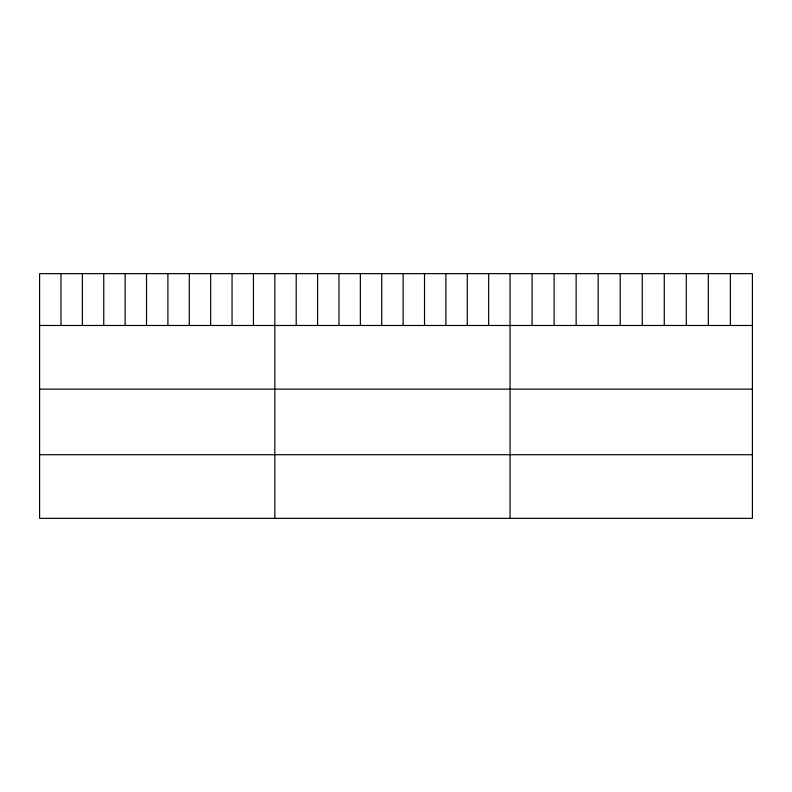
<?xml version="1.0" encoding="UTF-8"?>
<svg xmlns="http://www.w3.org/2000/svg" width="792" height="792" viewBox="0 0 792 792"><rect width="100%" height="100%" fill="white"/><g stroke="black" fill="none" stroke-linecap="round" stroke-linejoin="round"><path stroke-width="1.19" d="M752.4 325.482L752.4 518.364L39.6 518.364L39.6 273.636L752.4 273.636L752.4 325.482L39.6 325.482M39.6 389.129L752.4 389.129M39.6 454.717L752.4 454.717M730.372 273.636L730.372 325.482M708.335 273.636L708.335 325.482M686.308 273.636L686.308 325.482M664.27 273.636L664.27 325.482M642.243 273.636L642.243 325.482M620.205 273.636L620.205 325.482M598.178 273.636L598.178 325.482M576.14 273.636L576.14 325.482M554.113 273.636L554.113 325.482M532.076 273.636L532.076 325.482M510.048 273.636L510.048 518.364M488.664 273.636L488.664 325.482M467.28 273.636L467.28 325.482M445.896 273.636L445.896 325.482M424.512 273.636L424.512 325.482M403.128 273.636L403.128 325.482M381.744 273.636L381.744 325.482M360.36 273.636L360.36 325.482M338.976 273.636L338.976 325.482M317.592 273.636L317.592 325.482M296.208 273.636L296.208 325.482M274.824 273.636L274.824 518.364M253.44 273.636L253.44 325.482M232.056 273.636L232.056 325.482M210.672 273.636L210.672 325.482M189.288 273.636L189.288 325.482M167.904 273.636L167.904 325.482M146.52 273.636L146.52 325.482M125.136 273.636L125.136 325.482M103.752 273.636L103.752 325.482M82.368 273.636L82.368 325.482M60.984 273.636L60.984 325.482"/></g></svg>
